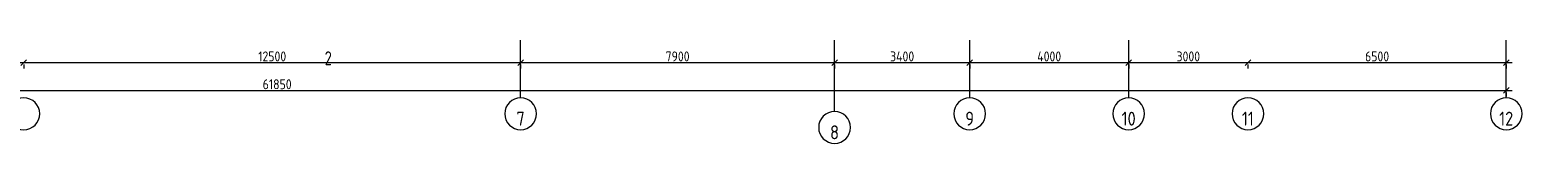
# Model space of a CAD drawing. Header units: millimetres. Extents: x -25149 to 64359, y -29707 to 46678.
# Drawn here: x 18202 to 55750, y -6207 to -3807 of the extents above; entities that cross this region are included whole.
import ezdxf

# ---------------------------------------------------------------- set-up
doc = ezdxf.new("R2010")
doc.units = ezdxf.units.MM
doc.linetypes.add('ADSK_Линия сетки', pattern=[25, 20, -2.5, 0, -2.5])
for name, color, linetype, lineweight in [('Оси', 7, 'Continuous', 9), ('Размеры', 7, 'Continuous', 5), ('Разрезы', 7, 'Continuous', 9)]:
    doc.layers.add(name, color=color, linetype=linetype, lineweight=lineweight)
doc.styles.add('GOST Common', font='GOST_Common.ttf', dxfattribs={"width": 0.9, "height": 350})
doc.styles.add('GOST Common_1', font='GOST_Common.ttf', dxfattribs={"width": 0.9, "height": 250})
doc.styles.add('GOST Common_3', font='GOST_Common.ttf', dxfattribs={"width": 0.8, "height": 350})
doc.dimstyles.new('ADSK_Основной_2_5_мм', dxfattribs={"dimscale": 304.8, "dimtxt": 251.428749, "dimasz": 0.463911, "dimexe": 0.492126, "dimexo": 0.492126, "dimgap": 0.098425, "dimtad": 1, "dimrnd": 0.01, "dimdsep": 46, "dimtxsty": 'GOST Common_1', "dimblk1": 'OBLIQUE', "dimblk2": 'OBLIQUE', "dimsah": 1, "dimcen": 0.09, "dimdle": 0.492126, "dimazin": 2, "dimtfac": 1, "dimtdec": 4, "dimtix": 1, "dimtmove": 0, "dimatfit": 3, "dimfxl": 1, "dimtvp": 1, "dimtolj": 1, "dimtzin": 0, "dimlwd": 20, "dimlwe": 20, "dimarcsym": 2})

# ---------------------------------------------------------------- blocks, each defined once
blk = doc.blocks.new('Ось сетки - Круг_Ø8 мм-8258-План 2-го этажа')
at = {"layer": 'Оси', "lineweight": 20}
for start, end in [(360, 180), (180, 360)]:
    blk.add_arc((0, 0), 4, start, end, dxfattribs=at)
blk = doc.blocks.new('_Oblique')
at = {"color": 0, "linetype": 'ByBlock', "lineweight": -2}
blk.add_line((-0.5, -0.5), (0.5, 0.5), dxfattribs=at)
blk = doc.blocks.new('DIMBLOCK6-План 2-го этажа')
at = {"layer": 'Defpoints', "color": 0, "transparency": 16777216}
for p in [(18050, -4041), (30550, -4041), (30550, -4141)]:
    blk.add_point(p, dxfattribs=at)
at = {"layer": 'Размеры', "color": 0, "transparency": 16777216}
for p, q in [((17900, -4141), (30700, -4141)), ((18050, -4191), (18050, -4291)), ((30550, -4191), (30550, -4291))]:
    blk.add_line(p, q, dxfattribs=at)
at = {"layer": 'Размеры', "color": 0, "transparency": 16777216, "xscale": 141.4, "yscale": 141.4, "zscale": 141.4, "rotation": 180}
blk.add_blockref('_Oblique', (18050, -4141), dxfattribs=at)
at = {"layer": 'Размеры', "color": 0, "transparency": 16777216, "xscale": 141.4, "yscale": 141.4, "zscale": 141.4}
blk.add_blockref('_Oblique', (30550, -4141), dxfattribs=at)
at = {"layer": 'Размеры', "color": 0, "transparency": 16777216, "insert": (24300, -3986), "char_height": 250, "width": 889.8, "attachment_point": 5, "style": 'GOST Common_1'}
blk.add_mtext('\\A1;12500', dxfattribs=at)
blk = doc.blocks.new('DIMBLOCK7-План 2-го этажа')
at = {"layer": 'Defpoints', "color": 0, "transparency": 16777216}
for p in [(30550, -4041), (38450, -4041), (38450, -4141)]:
    blk.add_point(p, dxfattribs=at)
at = {"layer": 'Размеры', "color": 0, "transparency": 16777216}
for p, q in [((30400, -4141), (38600, -4141)), ((30550, -4191), (30550, -4291)), ((38450, -4191), (38450, -4291))]:
    blk.add_line(p, q, dxfattribs=at)
at = {"layer": 'Размеры', "color": 0, "transparency": 16777216, "xscale": 141.4, "yscale": 141.4, "zscale": 141.4, "rotation": 180}
blk.add_blockref('_Oblique', (30550, -4141), dxfattribs=at)
at = {"layer": 'Размеры', "color": 0, "transparency": 16777216, "xscale": 141.4, "yscale": 141.4, "zscale": 141.4}
blk.add_blockref('_Oblique', (38450, -4141), dxfattribs=at)
at = {"layer": 'Размеры', "color": 0, "transparency": 16777216, "insert": (34500, -3986), "char_height": 250, "width": 756.84, "attachment_point": 5, "style": 'GOST Common_1'}
blk.add_mtext('\\A1;7900', dxfattribs=at)
blk = doc.blocks.new('DIMBLOCK8-План 2-го этажа')
at = {"layer": 'Defpoints', "color": 0, "transparency": 16777216}
for p in [(38450, -4041), (41850, -4041), (41850, -4141)]:
    blk.add_point(p, dxfattribs=at)
at = {"layer": 'Размеры', "color": 0, "transparency": 16777216}
for p, q in [((38300, -4141), (42000, -4141)), ((38450, -4191), (38450, -4291)), ((41850, -4191), (41850, -4291))]:
    blk.add_line(p, q, dxfattribs=at)
at = {"layer": 'Размеры', "color": 0, "transparency": 16777216, "xscale": 141.4, "yscale": 141.4, "zscale": 141.4, "rotation": 180}
blk.add_blockref('_Oblique', (38450, -4141), dxfattribs=at)
at = {"layer": 'Размеры', "color": 0, "transparency": 16777216, "xscale": 141.4, "yscale": 141.4, "zscale": 141.4}
blk.add_blockref('_Oblique', (41850, -4141), dxfattribs=at)
at = {"layer": 'Размеры', "color": 0, "transparency": 16777216, "insert": (40150, -3986), "char_height": 250, "width": 782.41, "attachment_point": 5, "style": 'GOST Common_1'}
blk.add_mtext('\\A1;3400', dxfattribs=at)
blk = doc.blocks.new('DIMBLOCK9-План 2-го этажа')
at = {"layer": 'Defpoints', "color": 0, "transparency": 16777216}
for p in [(41850, -4041), (45850, -4041), (45850, -4141)]:
    blk.add_point(p, dxfattribs=at)
at = {"layer": 'Размеры', "color": 0, "transparency": 16777216}
for p, q in [((41700, -4141), (46000, -4141)), ((41850, -4191), (41850, -4291)), ((45850, -4191), (45850, -4291))]:
    blk.add_line(p, q, dxfattribs=at)
at = {"layer": 'Размеры', "color": 0, "transparency": 16777216, "xscale": 141.4, "yscale": 141.4, "zscale": 141.4, "rotation": 180}
blk.add_blockref('_Oblique', (41850, -4141), dxfattribs=at)
at = {"layer": 'Размеры', "color": 0, "transparency": 16777216, "xscale": 141.4, "yscale": 141.4, "zscale": 141.4}
blk.add_blockref('_Oblique', (45850, -4141), dxfattribs=at)
at = {"layer": 'Размеры', "color": 0, "transparency": 16777216, "insert": (43850, -3986), "char_height": 250, "width": 782.41, "attachment_point": 5, "style": 'GOST Common_1'}
blk.add_mtext('\\A1;4000', dxfattribs=at)
blk = doc.blocks.new('DIMBLOCK10-План 2-го этажа')
at = {"layer": 'Defpoints', "color": 0, "transparency": 16777216}
for p in [(45850, -4041), (48850, -4041), (48850, -4141)]:
    blk.add_point(p, dxfattribs=at)
at = {"layer": 'Размеры', "color": 0, "transparency": 16777216}
for p, q in [((45700, -4141), (49000, -4141)), ((45850, -4191), (45850, -4291)), ((48850, -4191), (48850, -4291))]:
    blk.add_line(p, q, dxfattribs=at)
at = {"layer": 'Размеры', "color": 0, "transparency": 16777216, "xscale": 141.4, "yscale": 141.4, "zscale": 141.4, "rotation": 180}
blk.add_blockref('_Oblique', (45850, -4141), dxfattribs=at)
at = {"layer": 'Размеры', "color": 0, "transparency": 16777216, "xscale": 141.4, "yscale": 141.4, "zscale": 141.4}
blk.add_blockref('_Oblique', (48850, -4141), dxfattribs=at)
at = {"layer": 'Размеры', "color": 0, "transparency": 16777216, "insert": (47350, -3986), "char_height": 250, "width": 756.84, "attachment_point": 5, "style": 'GOST Common_1'}
blk.add_mtext('\\A1;3000', dxfattribs=at)
blk = doc.blocks.new('DIMBLOCK11-План 2-го этажа')
at = {"layer": 'Defpoints', "color": 0, "transparency": 16777216}
for p in [(48850, -4041), (55350, -4041), (55350, -4141)]:
    blk.add_point(p, dxfattribs=at)
at = {"layer": 'Размеры', "color": 0, "transparency": 16777216}
for p, q in [((48700, -4141), (55500, -4141)), ((48850, -4191), (48850, -4291)), ((55350, -4191), (55350, -4291))]:
    blk.add_line(p, q, dxfattribs=at)
at = {"layer": 'Размеры', "color": 0, "transparency": 16777216, "xscale": 141.4, "yscale": 141.4, "zscale": 141.4, "rotation": 180}
blk.add_blockref('_Oblique', (48850, -4141), dxfattribs=at)
at = {"layer": 'Размеры', "color": 0, "transparency": 16777216, "xscale": 141.4, "yscale": 141.4, "zscale": 141.4}
blk.add_blockref('_Oblique', (55350, -4141), dxfattribs=at)
at = {"layer": 'Размеры', "color": 0, "transparency": 16777216, "insert": (52100, -3986), "char_height": 250, "width": 756.84, "attachment_point": 5, "style": 'GOST Common_1'}
blk.add_mtext('\\A1;6500', dxfattribs=at)
blk = doc.blocks.new('DIMBLOCK12-План 2-го этажа')
at = {"layer": 'Defpoints', "color": 0, "transparency": 16777216}
for p in [(-6500, -4741), (55350, -4741), (55350, -4841)]:
    blk.add_point(p, dxfattribs=at)
at = {"layer": 'Размеры', "color": 0, "transparency": 16777216}
for p, q in [((-6650, -4841), (55500, -4841)), ((-6500, -4891), (-6500, -4991)), ((55350, -4891), (55350, -4991))]:
    blk.add_line(p, q, dxfattribs=at)
at = {"layer": 'Размеры', "color": 0, "transparency": 16777216, "xscale": 141.4, "yscale": 141.4, "zscale": 141.4, "rotation": 180}
blk.add_blockref('_Oblique', (-6500, -4841), dxfattribs=at)
at = {"layer": 'Размеры', "color": 0, "transparency": 16777216, "xscale": 141.4, "yscale": 141.4, "zscale": 141.4}
blk.add_blockref('_Oblique', (55350, -4841), dxfattribs=at)
at = {"layer": 'Размеры', "color": 0, "transparency": 16777216, "insert": (24425, -4686), "char_height": 250, "width": 889.8, "attachment_point": 5, "style": 'GOST Common_1'}
blk.add_mtext('\\A1;61850', dxfattribs=at)

msp = doc.modelspace()

# ---------------------------------------------------------------- hatches: boundary and pattern name
at = {"lineweight": 9}
h = msp.add_hatch(dxfattribs=at)
h.set_pattern_fill('ANSI34', color=256, scale=20)
h.paths.add_polyline_path([(44165, 8295), (44065, 8295), (44065, 5420), (44165, 5420), (44165, 5427.057)])
h.paths.add_polyline_path([(44165, 8627.057), (43455, 8627.057), (43455, 8527.057), (44065, 8527.057), (44065, 8295), (44165, 8295)])
h.paths.add_polyline_path([(42385, 8627.057), (41921.053, 8627.057), (41922.154, 8527.057), (42385, 8527.057)])
h.paths.add_polyline_path([(44153.112, 4365), (44165, 4365), (44165, 5420), (44065, 5420), (44065, 4365), (44140, 4365)])
h.paths.add_polyline_path([(38250.985, -6206.691), (38646.485, -6206.691), (38646.485, -5435.1), (38250.985, -5435.1)], flags=9)
h.paths.add_polyline_path([(-199.015, -5862.506), (196.485, -5862.506), (196.485, -5090.915), (-199.015, -5090.915)], flags=9)
h.paths.add_polyline_path([(2800.985, -5862.506), (3196.485, -5862.506), (3196.485, -5090.915), (2800.985, -5090.915)], flags=9)
h.paths.add_polyline_path([(6935.685, -5862.506), (7362.685, -5862.506), (7362.685, -5090.915), (6935.685, -5090.915)], flags=9)
h.paths.add_polyline_path([(9950.985, -5862.506), (10346.485, -5862.506), (10346.485, -5090.915), (9950.985, -5090.915)], flags=9)
h.paths.add_polyline_path([(17850.985, -5862.506), (18246.485, -5862.506), (18246.485, -5090.915), (17850.985, -5090.915)], flags=9)
h.paths.add_polyline_path([(30349.434, -5862.506), (30744.934, -5862.506), (30744.934, -5090.915), (30349.434, -5090.915)], flags=9)
h.paths.add_polyline_path([(41650.985, -5862.506), (42046.485, -5862.506), (42046.485, -5090.915), (41650.985, -5090.915)], flags=9)
h.paths.add_polyline_path([(48603.735, -5862.506), (49093.735, -5862.506), (49093.735, -5090.915), (48603.735, -5090.915)], flags=9)
h.paths.add_polyline_path([(-6667.515, -5862.506), (-6335.015, -5862.506), (-6335.015, -5090.915), (-6667.515, -5090.915)], flags=9)
h.paths.add_polyline_path([(55072.235, -5862.506), (55625.235, -5862.506), (55625.235, -5090.915), (55072.235, -5090.915)], flags=9)
h.paths.add_polyline_path([(-10729.051, -458.078), (-10270.551, -458.078), (-10270.551, 313.513), (-10729.051, 313.513)], flags=9)
h.paths.add_polyline_path([(-10713.301, 7841.922), (-10286.301, 7841.922), (-10286.301, 8613.513), (-10713.301, 8613.513)], flags=9)
h.paths.add_polyline_path([(-10698.001, 12491.922), (-10302.501, 12491.922), (-10302.501, 13263.513), (-10698.001, 13263.513)], flags=9)
h.paths.add_polyline_path([(-10729.051, 19791.922), (-10270.551, 19791.922), (-10270.551, 20563.513), (-10729.051, 20563.513)], flags=9)
h.paths.add_polyline_path([(-10698.001, 36091.922), (-10302.501, 36091.922), (-10302.501, 36863.513), (-10698.001, 36863.513)], flags=9)
h.paths.add_polyline_path([(-10745.251, 42591.922), (-10255.251, 42591.922), (-10255.251, 43363.513), (-10745.251, 43363.513)], flags=9)
h.paths.add_polyline_path([(-10713.301, 1341.922), (-10286.301, 1341.922), (-10286.301, 2113.513), (-10713.301, 2113.513)], flags=9)
h.paths.add_polyline_path([(45572.235, -5862.506), (46125.235, -5862.506), (46125.235, -5090.915), (45572.235, -5090.915)], flags=9)

# ---------------------------------------------------------------- linework, layer by layer
at = {"layer": 'Оси', "color": 252, "linetype": 'ADSK_Линия сетки'}
for p, q in [((45849.565, -5029.374), (45849.565, 42991.845)), ((55349.565, -5029.374), (55349.565, 42991.845)), ((30549.565, -5029.374), (30549.565, 21107.581)), ((41849.565, -5029.374), (41849.565, 20205)), ((38449.565, -5373.559), (38449.565, 19860.814))]:
    msp.add_line(p, q, dxfattribs=at)

# ---------------------------------------------------------------- block references
at = {"layer": 'Оси', "color": 252, "lineweight": 20, "xscale": 99.99999999999993, "yscale": 99.99999999999993, "zscale": 99.99999999999993}
for p in [(18049.565, -5429.374), (30549.565, -5429.374), (41849.565, -5429.374), (45849.565, -5429.374), (48849.565, -5429.374), (55349.565, -5429.374), (38449.565, -5773.559)]:
    msp.add_blockref('Ось сетки - Круг_Ø8 мм-8258-План 2-го этажа', p, dxfattribs=at)

# ---------------------------------------------------------------- texts
at = {"layer": 'Оси', "color": 252, "char_height": 350, "attachment_point": 5, "line_spacing_factor": 1.022766, "style": 'GOST Common'}
for s, insert, width in [('\\pxqc,t0.25714,0.51429,0.77143,1.02857,1.28571,1.54286,1.8,2.05714,2.31429,2.57143,2.82857,3.08571,3.34286,3.6,3.85714,4.11429,4.37143,4.62857,4.88571,5.14286,5.4,5.65714,5.91429,6.17143,6.42857,6.68571,6.94286,7.2,7.45714,7.71429,7.97143,8.22857;{7}', (30548.735, -5552.278), 232.2), ('\\pxqc,t0.25714,0.51429,0.77143,1.02857,1.28571,1.54286,1.8,2.05714,2.31429,2.57143,2.82857,3.08571,3.34286,3.6,3.85714,4.11429,4.37143,4.62857,4.88571,5.14286,5.4,5.65714,5.91429,6.17143,6.42857,6.68571,6.94286,7.2,7.45714,7.71429,7.97143,8.22857;{9}', (41848.735, -5552.278), 232.2), ('\\pxqc,t0.25714,0.51429,0.77143,1.02857,1.28571,1.54286,1.8,2.05714,2.31429,2.57143,2.82857,3.08571,3.34286,3.6,3.85714,4.11429,4.37143,4.62857,4.88571,5.14286,5.4,5.65714,5.91429,6.17143,6.42857,6.68571,6.94286,7.2,7.45714,7.71429,7.97143,8.22857;{10}', (45848.735, -5552.278), 387), ('\\pxqc,t0.25714,0.51429,0.77143,1.02857,1.28571,1.54286,1.8,2.05714,2.31429,2.57143,2.82857,3.08571,3.34286,3.6,3.85714,4.11429,4.37143,4.62857,4.88571,5.14286,5.4,5.65714,5.91429,6.17143,6.42857,6.68571,6.94286,7.2,7.45714,7.71429,7.97143,8.22857;{11}', (48848.735, -5552.278), 315.9), ('\\pxqc,t0.25714,0.51429,0.77143,1.02857,1.28571,1.54286,1.8,2.05714,2.31429,2.57143,2.82857,3.08571,3.34286,3.6,3.85714,4.11429,4.37143,4.62857,4.88571,5.14286,5.4,5.65714,5.91429,6.17143,6.42857,6.68571,6.94286,7.2,7.45714,7.71429,7.97143,8.22857;{12}', (55348.735, -5552.278), 387), ('\\pxqc,t0.25714,0.51429,0.77143,1.02857,1.28571,1.54286,1.8,2.05714,2.31429,2.57143,2.82857,3.08571,3.34286,3.6,3.85714,4.11429,4.37143,4.62857,4.88571,5.14286,5.4,5.65714,5.91429,6.17143,6.42857,6.68571,6.94286,7.2,7.45714,7.71429,7.97143,8.22857;{8}', (38448.735, -5896.464), 232.2)]:
    msp.add_mtext(s, dxfattribs=dict(at, insert=insert, width=width))
at = {"layer": 'Разрезы', "insert": (25711.354, -4032.12), "char_height": 350, "width": 206.4, "attachment_point": 5, "line_spacing_factor": 1.022766, "style": 'GOST Common_3'}
msp.add_mtext('\\pxqc,t2.90286,5.80571,8.70857,11.61143,14.51429,17.41714,20.32,23.22286,26.12571,29.02857,31.93143,34.83429,37.73714,40.64,43.54286,46.44571,49.34857,52.25143,55.15429,58.05714,60.96,63.86286,66.76571,69.66857,72.57143,75.47429,78.37714,81.28,84.18286,87.08571,89.98857,92.89143;{2}', dxfattribs=at)

# ---------------------------------------------------------------- dimensions: what is measured, and where the dimension line sits
at = {"layer": 'Размеры'}
for base, p1, p2, override, picture, middle in [((30549.565, -4141.091), (18049.565, -4041.106), (30549.565, -4041.106), {"dimpost": '<>', "dimfxl": 12500, "dimlwd": 65535, "dimlwe": 65535}, 'DIMBLOCK6-План 2-го этажа', (24299.565, -3986.091)), ((38449.565, -4141.091), (30549.565, -4041.106), (38449.565, -4041.106), {"dimpost": '<>', "dimfxl": 7900, "dimlwd": 65535, "dimlwe": 65535}, 'DIMBLOCK7-План 2-го этажа', (34499.565, -3986.091)), ((41849.565, -4141.091), (38449.565, -4041.106), (41849.565, -4041.106), {"dimpost": '<>', "dimfxl": 3400, "dimlwd": 65535, "dimlwe": 65535}, 'DIMBLOCK8-План 2-го этажа', (40149.565, -3986.091)), ((45849.565, -4141.091), (41849.565, -4041.106), (45849.565, -4041.106), {"dimpost": '<>', "dimfxl": 4000, "dimlwd": 65535, "dimlwe": 65535}, 'DIMBLOCK9-План 2-го этажа', (43849.565, -3986.091)), ((48849.565, -4141.091), (45849.565, -4041.106), (48849.565, -4041.106), {"dimpost": '<>', "dimfxl": 3000, "dimlwd": 65535, "dimlwe": 65535}, 'DIMBLOCK10-План 2-го этажа', (47349.565, -3986.091)), ((55349.565, -4141.091), (48849.565, -4041.106), (55349.565, -4041.106), {"dimpost": '<>', "dimfxl": 6500, "dimlwd": 65535, "dimlwe": 65535}, 'DIMBLOCK11-План 2-го этажа', (52099.565, -3986.091)), ((55349.565, -4841.091), (-6500.435, -4741.106), (55349.565, -4741.106), {"dimpost": '<>', "dimfxl": 61850, "dimlwd": 65535, "dimlwe": 65535}, 'DIMBLOCK12-План 2-го этажа', (24424.565, -4686.091))]:
    dim = msp.add_linear_dim(base=base, p1=p1, p2=p2, dimstyle='ADSK_Основной_2_5_мм', override=override, dxfattribs=at)
    dim.commit()
    dim.dimension.update_dxf_attribs({"geometry": picture, "text_midpoint": middle})

doc.saveas('drawing.dxf')
